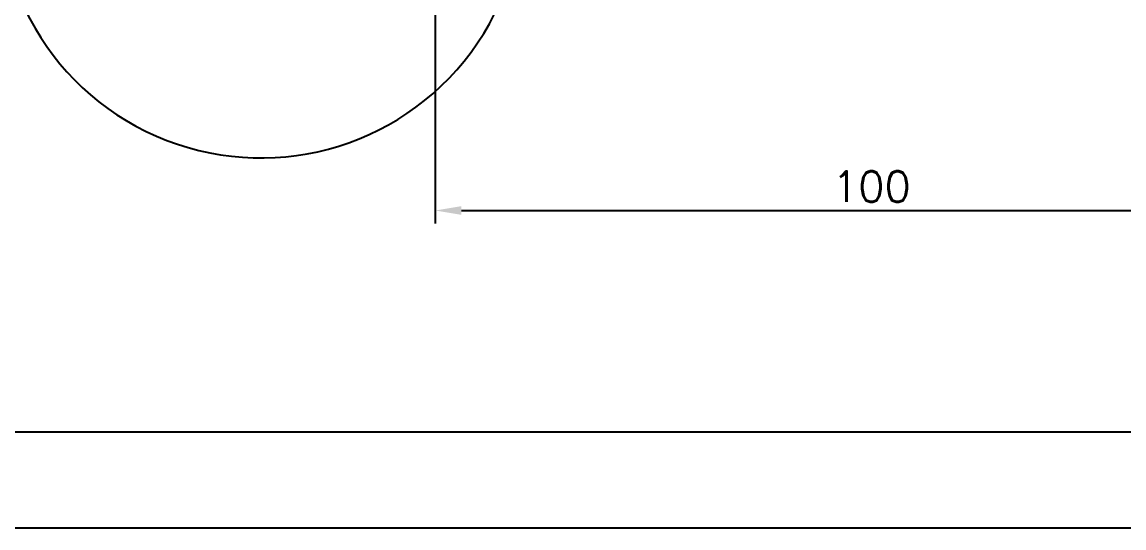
# Model space of a CAD drawing. Header units: millimetres. Extents: x 6364 to 6958, y -1010 to -590.
# Drawn here: x 6427.6 to 6554, y -1009.8 to -951.8 of the extents above; entities that cross this region are included whole.
import ezdxf

# ---------------------------------------------------------------- set-up
doc = ezdxf.new("R2010")
doc.units = ezdxf.units.MM
doc.header["$LTSCALE"] = 10
doc.layers.get('0').update_dxf_attribs({"color": 2})
doc.layers.add('D', color=2, linetype='Continuous')
doc.layers.add('DWG', color=7, linetype='Continuous')
doc.styles.add('GHS', font='romans', dxfattribs={"bigfont": 'ghs'})

msp = doc.modelspace()

# ---------------------------------------------------------------- linework, layer by layer
at = {"color": 4}
msp.add_line((6944.03, -998.81), (6395.03, -998.81), dxfattribs=at)
msp.add_lwpolyline([(6958.03, -1009.81), (6958.03, -589.81), (6364.03, -589.81), (6364.03, -1009.81)], close=True)
at = {"layer": 'D', "color": 2, "lineweight": 25}
for p, q in [((6475.04, -892.42), (6475.04, -974.88)), ((6478.04, -973.38), (6572.09, -973.38))]:
    msp.add_line(p, q, dxfattribs=at)
at = {"layer": 'D', "color": 2}
msp.add_solid([(6478.04, -972.88), (6478.04, -973.88), (6475.04, -973.38)], dxfattribs=at)
at = {"layer": 'DWG'}
msp.add_arc((6455.04, -937.35), 30, 92.3569, 40.4887, dxfattribs=at)

# ---------------------------------------------------------------- texts
at = {"layer": 'D', "color": 2, "insert": (6525.07, -970.63), "char_height": 3.5, "attachment_point": 5, "style": 'GHS'}
msp.add_mtext('100', dxfattribs=at)

doc.saveas('drawing.dxf')
